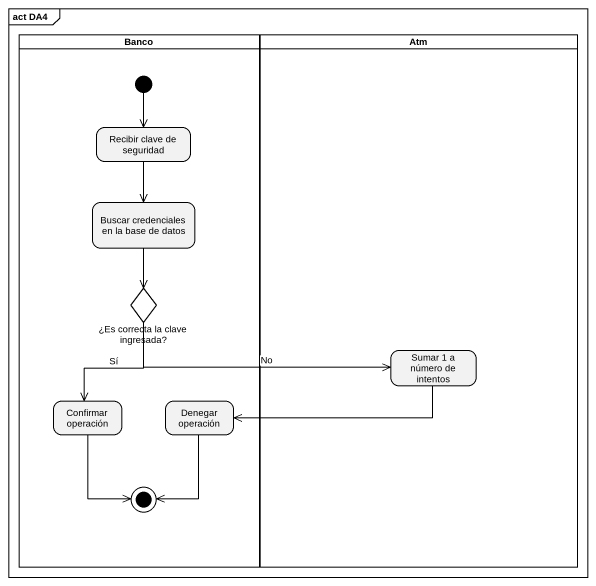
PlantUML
@startuml
mainframe act DA4
hide empty description
state Banco <<partition>> {
  state "Recibir clave de seguridad" as Recibir_clave_de_seguridad
  state "Buscar credenciales en la base de datos" as Buscar_credenciales_en_la
  state "¿Es correcta la clave ingresada?" as Es_correcta_la_clave <<choice>>
  state "Confirmar operación" as Confirmar_operación
  state "Denegar operación" as Denegar_operación
  [*] --> Recibir_clave_de_seguridad
  Confirmar_operación --> [*]
  Denegar_operación --> [*]
}
state Atm <<partition>> {
  state "Sumar 1 a número de intentos" as Sumar_1_a_número_de_intentos
}
Recibir_clave_de_seguridad --> Buscar_credenciales_en_la
Buscar_credenciales_en_la --> Es_correcta_la_clave
Es_correcta_la_clave -right-> Sumar_1_a_número_de_intentos : No
Es_correcta_la_clave --> Confirmar_operación : Sí
Sumar_1_a_número_de_intentos -left-> Denegar_operación
@enduml
